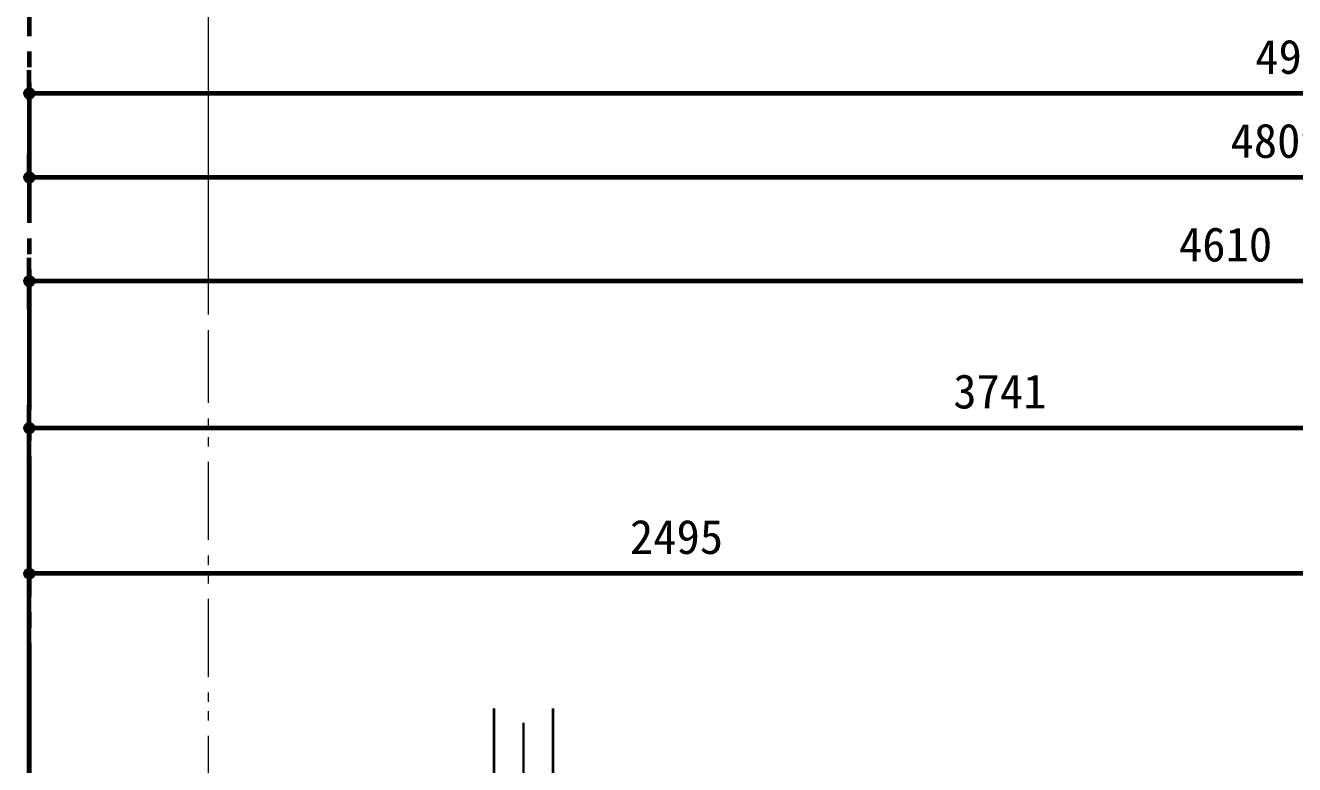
# Model space of a CAD drawing. Units: millimetres at full size, sheet at 1:30. Extents: x -16828 to 149130, y 47892 to 100313.
# Drawn here: x 6177 to 8623, y 63912 to 65336 of the extents above; entities that cross this region are included whole.
import ezdxf
from ezdxf.enums import TextEntityAlignment as Align

# ---------------------------------------------------------------- set-up
doc = ezdxf.new("R2010")
doc.units = ezdxf.units.MM
doc.header["$LTSCALE"] = 30
doc.header["$PDMODE"] = 32
doc.header["$PDSIZE"] = 15
for name, pattern in [('CHAIN1', [8, 5, -1, 1, -1]), ('CHAIN2', [12, 9, -1, 1, -1]), ('DOUBLE_CHAIN1', [8.8, 5, -1, 0.6, -0.6, 0.6, -1])]:
    doc.linetypes.add(name, pattern=pattern)
for name, color, linetype, lineweight in [('0-0', 7, 'CHAIN2', 15), ('2-2_間仕切り芯', 7, 'DOUBLE_CHAIN1', 15), ('9-6_無題7', 7, 'Continuous', 15), ('9-9_配管－汚水１：硬質塩ビ管（ＤＶ）', 2, 'Continuous', 30), ('9-E_配管－給湯１：ＣＵＰ(Ｍ)', 1, 'Continuous', 60)]:
    doc.layers.add(name, color=color, linetype=linetype, lineweight=lineweight)
doc.styles.add('ＭＳ ゴシック', font='')
doc.styles.get('ＭＳ ゴシック').set_extended_font_data('MS Gothic')

msp = doc.modelspace()

# ---------------------------------------------------------------- linework, layer by layer
at = {"layer": '0-0', "color": 1, "lineweight": 60}
msp.add_line((6184.96, 68105.86), (6184.96, 49250.86), dxfattribs=at)
at = {"layer": '2-2_間仕切り芯'}
msp.add_line((6529.96, 57745.22), (6529.96, 64749.43), dxfattribs=at)
at = {"layer": '9-6_無題7'}
msp.add_line((6529.96, 64779.43), (6529.96, 66334.25), dxfattribs=at)
at = {"layer": '9-9_配管－汚水１：硬質塩ビ管（ＤＶ）', "color": 6, "lineweight": 35}
for p, q in [((7080.22, 64020.15), (7080.22, 63122.67)), ((7194.22, 63122.67), (7194.22, 64020.15))]:
    msp.add_line(p, q, dxfattribs=at)
at = {"layer": '9-9_配管－汚水１：硬質塩ビ管（ＤＶ）', "linetype": 'CHAIN1'}
msp.add_line((7137.22, 63122.67), (7137.22, 64020.15), dxfattribs=at)
at = {"layer": '9-E_配管－給湯１：ＣＵＰ(Ｍ)'}
for p, q in [((6184.96, 65192.1), (6184.96, 65250.24)), ((11088.96, 65205.24), (6184.96, 65205.24)), ((6184.96, 65039.71), (6184.96, 65088.43)), ((10993.69, 65043.43), (6184.96, 65043.43)), ((6184.96, 64789.41), (6184.96, 64888.69)), ((10794.96, 64843.69), (6184.96, 64843.69)), ((6184.96, 64064.5), (6184.96, 64605.4)), ((9925.46, 64560.4), (6184.96, 64560.4)), ((6184.96, 63495.94), (6184.96, 64325.07)), ((8679.46, 64280.07), (6184.96, 64280.07))]:
    msp.add_line(p, q, dxfattribs=at)
for p in [(6184.96, 65205.24), (6184.96, 65043.43), (6184.96, 64843.69), (6184.96, 64560.4), (6184.96, 64280.07)]:
    msp.add_point(p, dxfattribs=at)

# ---------------------------------------------------------------- texts
at = {"layer": '9-E_配管－給湯１：ＣＵＰ(Ｍ)', "style": 'ＭＳ ゴシック'}
for s, p in [('4904', (8546.96, 65223.24)), ('4809', (8499.32, 65061.43)), ('4610', (8399.96, 64861.69)), ('3741', (7965.21, 64578.4)), ('2495', (7342.21, 64298.07))]:
    msp.add_text(s, height=65.98, dxfattribs=at).set_placement(p, align=Align.BOTTOM_LEFT)

doc.saveas('drawing.dxf')
